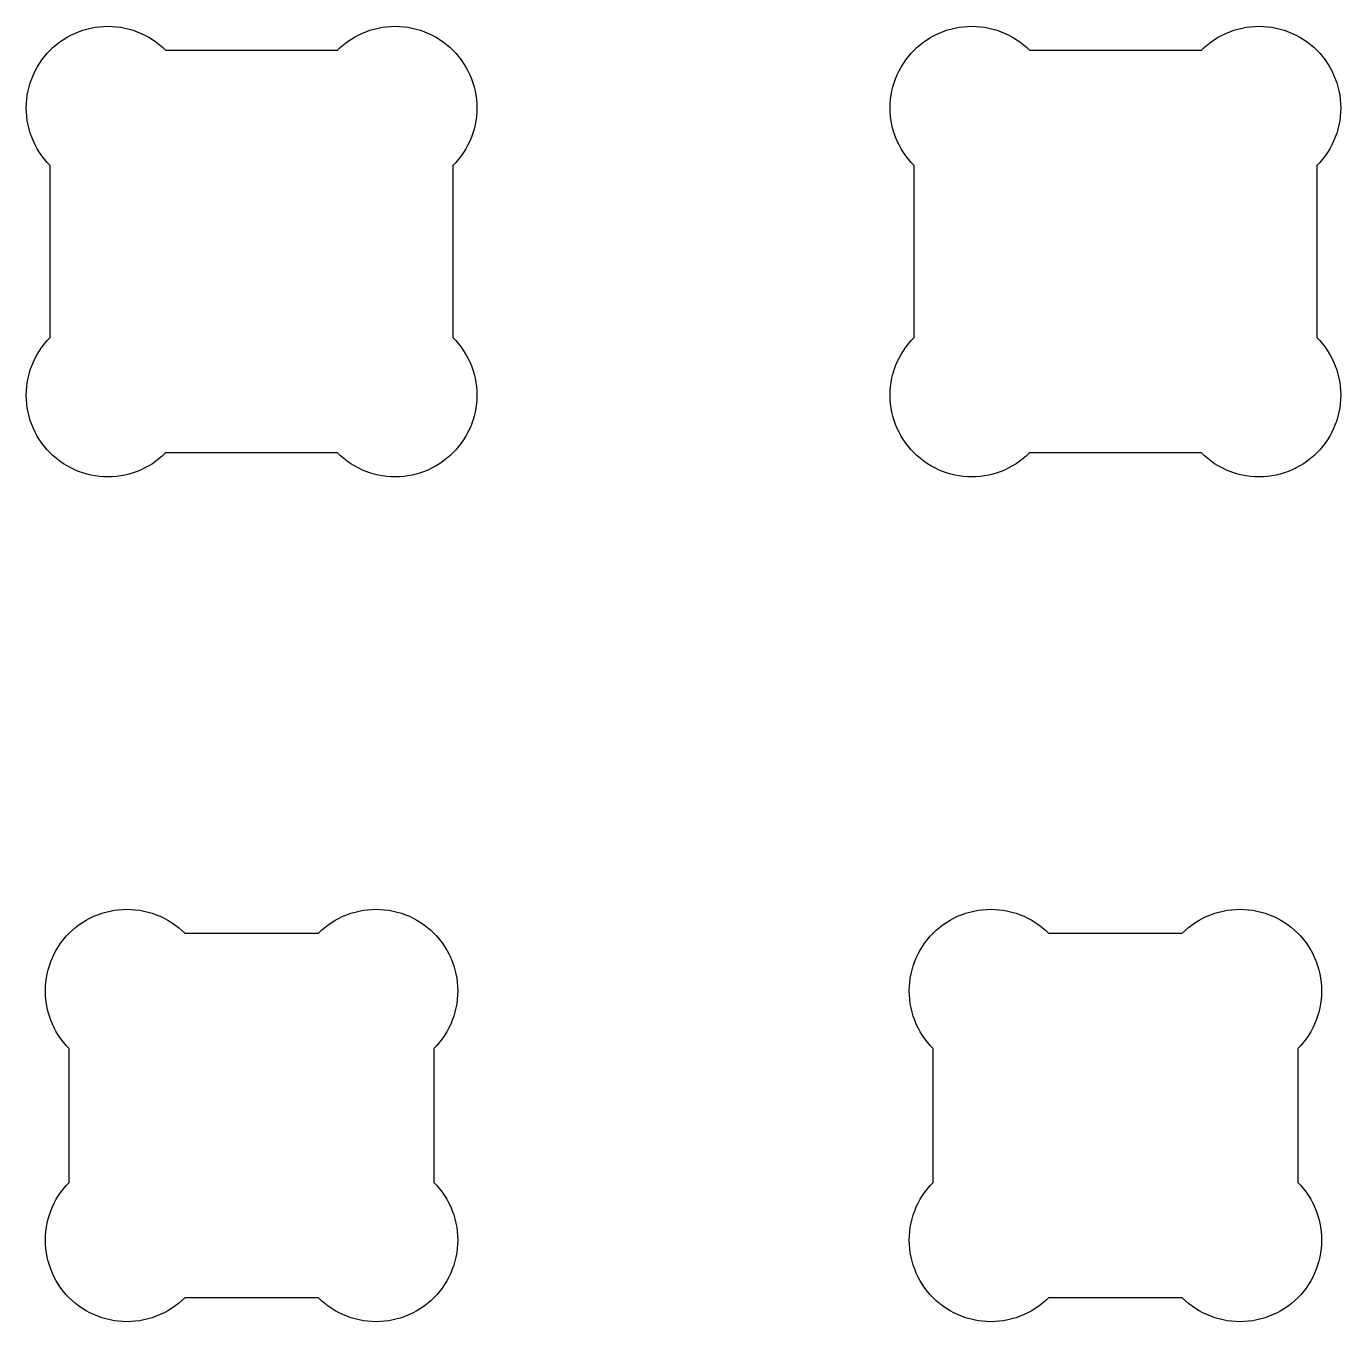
# Model space of a CAD drawing. Header units: metres. Extents: x 0 to 406, y 0 to 165.
# Drawn here: x 147.3 to 195.6, y 74.97 to 122.58 of the extents above; entities that cross this region are included whole.
import ezdxf

# ---------------------------------------------------------------- set-up
doc = ezdxf.new("R2010")
doc.units = ezdxf.units.M

msp = doc.modelspace()

# ---------------------------------------------------------------- linework, layer by layer
for p, q in [((148.796, 122.177), (148.934, 122.252)), ((148.934, 122.252), (149.076, 122.319)), ((149.076, 122.319), (149.221, 122.379)), ((149.221, 122.379), (149.369, 122.432)), ((149.369, 122.432), (149.52, 122.476)), ((149.52, 122.476), (149.673, 122.513)), ((149.673, 122.513), (149.827, 122.542)), ((149.827, 122.542), (149.983, 122.562)), ((149.983, 122.562), (150.139, 122.575)), ((150.139, 122.575), (150.296, 122.579)), ((150.296, 122.579), (150.453, 122.575)), ((150.453, 122.575), (150.61, 122.562)), ((150.61, 122.562), (150.766, 122.542)), ((150.766, 122.542), (150.92, 122.513)), ((150.92, 122.513), (151.073, 122.476)), ((151.073, 122.476), (151.223, 122.432)), ((151.223, 122.432), (151.371, 122.379)), ((151.371, 122.379), (151.517, 122.319)), ((151.517, 122.319), (151.658, 122.252)), ((151.658, 122.252), (151.796, 122.177)), ((159.354, 122.177), (159.492, 122.252)), ((159.492, 122.252), (159.633, 122.319)), ((159.633, 122.319), (159.779, 122.379)), ((159.779, 122.379), (159.927, 122.432)), ((159.927, 122.432), (160.077, 122.476)), ((160.077, 122.476), (160.23, 122.513)), ((160.23, 122.513), (160.384, 122.542)), ((160.384, 122.542), (160.54, 122.562)), ((160.54, 122.562), (160.697, 122.575)), ((160.697, 122.575), (160.854, 122.579)), ((160.854, 122.579), (161.011, 122.575)), ((161.011, 122.575), (161.167, 122.562)), ((161.167, 122.562), (161.323, 122.542)), ((161.323, 122.542), (161.477, 122.513)), ((161.477, 122.513), (161.63, 122.476)), ((161.63, 122.476), (161.781, 122.432)), ((161.781, 122.432), (161.929, 122.379)), ((161.929, 122.379), (162.074, 122.319)), ((162.074, 122.319), (162.216, 122.252)), ((162.216, 122.252), (162.354, 122.177)), ((180.546, 122.177), (180.684, 122.252)), ((180.684, 122.252), (180.826, 122.319)), ((180.826, 122.319), (180.971, 122.379)), ((180.971, 122.379), (181.119, 122.432)), ((181.119, 122.432), (181.27, 122.476)), ((181.27, 122.476), (181.423, 122.513)), ((181.423, 122.513), (181.577, 122.542)), ((181.577, 122.542), (181.733, 122.562)), ((181.733, 122.562), (181.889, 122.575)), ((181.889, 122.575), (182.046, 122.579)), ((182.046, 122.579), (182.203, 122.575)), ((182.203, 122.575), (182.36, 122.562)), ((182.36, 122.562), (182.516, 122.542)), ((182.516, 122.542), (182.67, 122.513)), ((182.67, 122.513), (182.823, 122.476)), ((182.823, 122.476), (182.973, 122.432)), ((182.973, 122.432), (183.121, 122.379)), ((183.121, 122.379), (183.267, 122.319)), ((183.267, 122.319), (183.408, 122.252)), ((183.408, 122.252), (183.546, 122.177)), ((191.104, 122.177), (191.242, 122.252)), ((191.242, 122.252), (191.383, 122.319)), ((191.383, 122.319), (191.529, 122.379)), ((191.529, 122.379), (191.677, 122.432)), ((191.677, 122.432), (191.827, 122.476)), ((191.827, 122.476), (191.98, 122.513)), ((191.98, 122.513), (192.134, 122.542)), ((192.134, 122.542), (192.29, 122.562)), ((192.29, 122.562), (192.447, 122.575)), ((192.447, 122.575), (192.604, 122.579)), ((192.604, 122.579), (192.761, 122.575)), ((192.761, 122.575), (192.917, 122.562)), ((192.917, 122.562), (193.073, 122.542)), ((193.073, 122.542), (193.227, 122.513)), ((193.227, 122.513), (193.38, 122.476)), ((193.38, 122.476), (193.531, 122.432)), ((193.531, 122.432), (193.679, 122.379)), ((193.679, 122.379), (193.824, 122.319)), ((193.824, 122.319), (193.966, 122.252)), ((193.966, 122.252), (194.104, 122.177)), ((148.175, 121.7), (148.289, 121.808)), ((148.289, 121.808), (148.408, 121.91)), ((148.408, 121.91), (148.533, 122.006)), ((148.533, 122.006), (148.662, 122.095)), ((148.662, 122.095), (148.796, 122.177)), ((151.796, 122.177), (151.93, 122.095)), ((151.93, 122.095), (152.06, 122.006)), ((152.06, 122.006), (152.184, 121.91)), ((152.184, 121.91), (152.304, 121.808)), ((152.304, 121.808), (152.418, 121.7)), ((158.732, 121.7), (158.846, 121.808)), ((158.846, 121.808), (158.966, 121.91)), ((158.966, 121.91), (159.09, 122.006)), ((159.09, 122.006), (159.22, 122.095)), ((159.22, 122.095), (159.354, 122.177)), ((162.354, 122.177), (162.488, 122.095)), ((162.488, 122.095), (162.617, 122.006)), ((162.617, 122.006), (162.742, 121.91)), ((162.742, 121.91), (162.861, 121.808)), ((162.861, 121.808), (162.975, 121.7)), ((179.925, 121.7), (180.039, 121.808)), ((180.039, 121.808), (180.158, 121.91)), ((180.158, 121.91), (180.283, 122.006)), ((180.283, 122.006), (180.412, 122.095)), ((180.412, 122.095), (180.546, 122.177)), ((183.546, 122.177), (183.68, 122.095)), ((183.68, 122.095), (183.81, 122.006)), ((183.81, 122.006), (183.934, 121.91)), ((183.934, 121.91), (184.054, 121.808)), ((184.054, 121.808), (184.168, 121.7)), ((190.482, 121.7), (190.596, 121.808)), ((190.596, 121.808), (190.716, 121.91)), ((190.716, 121.91), (190.84, 122.006)), ((190.84, 122.006), (190.97, 122.095)), ((190.97, 122.095), (191.104, 122.177)), ((194.104, 122.177), (194.238, 122.095)), ((194.238, 122.095), (194.367, 122.006)), ((194.367, 122.006), (194.492, 121.91)), ((194.492, 121.91), (194.611, 121.808)), ((194.611, 121.808), (194.725, 121.7)), ((147.78, 121.213), (147.869, 121.342)), ((147.869, 121.342), (147.965, 121.467)), ((147.965, 121.467), (148.067, 121.586)), ((148.067, 121.586), (148.175, 121.7)), ((152.418, 121.7), (158.732, 121.7)), ((162.975, 121.7), (163.083, 121.586)), ((163.083, 121.586), (163.185, 121.467)), ((163.185, 121.467), (163.281, 121.342)), ((163.281, 121.342), (163.37, 121.213)), ((179.53, 121.213), (179.619, 121.342)), ((179.619, 121.342), (179.715, 121.467)), ((179.715, 121.467), (179.817, 121.586)), ((179.817, 121.586), (179.925, 121.7)), ((184.168, 121.7), (190.482, 121.7)), ((194.725, 121.7), (194.833, 121.586)), ((194.833, 121.586), (194.935, 121.467)), ((194.935, 121.467), (195.031, 121.342)), ((195.031, 121.342), (195.12, 121.213)), ((147.496, 120.654), (147.556, 120.799)), ((147.556, 120.799), (147.623, 120.941)), ((147.623, 120.941), (147.698, 121.079)), ((147.698, 121.079), (147.78, 121.213)), ((163.37, 121.213), (163.452, 121.079)), ((163.452, 121.079), (163.527, 120.941)), ((163.527, 120.941), (163.594, 120.799)), ((163.594, 120.799), (163.654, 120.654)), ((179.246, 120.654), (179.306, 120.799)), ((179.306, 120.799), (179.373, 120.941)), ((179.373, 120.941), (179.448, 121.079)), ((179.448, 121.079), (179.53, 121.213)), ((195.12, 121.213), (195.202, 121.079)), ((195.202, 121.079), (195.277, 120.941)), ((195.277, 120.941), (195.344, 120.799)), ((195.344, 120.799), (195.404, 120.654)), ((147.362, 120.202), (147.399, 120.355)), ((147.399, 120.355), (147.443, 120.506)), ((147.443, 120.506), (147.496, 120.654)), ((163.654, 120.654), (163.707, 120.506)), ((163.707, 120.506), (163.751, 120.355)), ((163.751, 120.355), (163.788, 120.202)), ((179.112, 120.202), (179.149, 120.355)), ((179.149, 120.355), (179.193, 120.506)), ((179.193, 120.506), (179.246, 120.654)), ((195.404, 120.654), (195.457, 120.506)), ((195.457, 120.506), (195.501, 120.355)), ((195.501, 120.355), (195.538, 120.202)), ((147.3, 119.736), (147.313, 119.892)), ((147.313, 119.892), (147.333, 120.048)), ((147.333, 120.048), (147.362, 120.202)), ((163.788, 120.202), (163.817, 120.048)), ((163.817, 120.048), (163.837, 119.892)), ((163.837, 119.892), (163.85, 119.736)), ((179.05, 119.736), (179.063, 119.892)), ((179.063, 119.892), (179.083, 120.048)), ((179.083, 120.048), (179.112, 120.202)), ((195.538, 120.202), (195.567, 120.048)), ((195.567, 120.048), (195.587, 119.892)), ((195.587, 119.892), (195.6, 119.736)), ((147.296, 119.579), (147.3, 119.736)), ((147.3, 119.422), (147.296, 119.579)), ((147.313, 119.265), (147.3, 119.422)), ((163.85, 119.422), (163.837, 119.265)), ((163.85, 119.736), (163.854, 119.579)), ((163.854, 119.579), (163.85, 119.422)), ((179.046, 119.579), (179.05, 119.736)), ((179.05, 119.422), (179.046, 119.579)), ((179.063, 119.265), (179.05, 119.422)), ((195.6, 119.422), (195.587, 119.265)), ((195.6, 119.736), (195.604, 119.579)), ((195.604, 119.579), (195.6, 119.422)), ((147.333, 119.109), (147.313, 119.265)), ((147.362, 118.955), (147.333, 119.109)), ((147.399, 118.802), (147.362, 118.955)), ((163.788, 118.955), (163.751, 118.802)), ((163.817, 119.109), (163.788, 118.955)), ((163.837, 119.265), (163.817, 119.109)), ((179.083, 119.109), (179.063, 119.265)), ((179.112, 118.955), (179.083, 119.109)), ((179.149, 118.802), (179.112, 118.955)), ((195.538, 118.955), (195.501, 118.802)), ((195.567, 119.109), (195.538, 118.955)), ((195.587, 119.265), (195.567, 119.109)), ((147.443, 118.652), (147.399, 118.802)), ((147.496, 118.504), (147.443, 118.652)), ((147.556, 118.358), (147.496, 118.504)), ((147.623, 118.217), (147.556, 118.358)), ((163.594, 118.358), (163.527, 118.217)), ((163.654, 118.504), (163.594, 118.358)), ((163.707, 118.652), (163.654, 118.504)), ((163.751, 118.802), (163.707, 118.652)), ((179.193, 118.652), (179.149, 118.802)), ((179.246, 118.504), (179.193, 118.652)), ((179.306, 118.358), (179.246, 118.504)), ((179.373, 118.217), (179.306, 118.358)), ((195.344, 118.358), (195.277, 118.217)), ((195.404, 118.504), (195.344, 118.358)), ((195.457, 118.652), (195.404, 118.504)), ((195.501, 118.802), (195.457, 118.652)), ((147.698, 118.079), (147.623, 118.217)), ((147.78, 117.945), (147.698, 118.079)), ((147.869, 117.815), (147.78, 117.945)), ((163.37, 117.945), (163.281, 117.815)), ((163.452, 118.079), (163.37, 117.945)), ((163.527, 118.217), (163.452, 118.079)), ((179.448, 118.079), (179.373, 118.217)), ((179.53, 117.945), (179.448, 118.079)), ((179.619, 117.815), (179.53, 117.945)), ((195.12, 117.945), (195.031, 117.815)), ((195.202, 118.079), (195.12, 117.945)), ((195.277, 118.217), (195.202, 118.079)), ((147.965, 117.691), (147.869, 117.815)), ((148.067, 117.571), (147.965, 117.691)), ((148.175, 117.457), (148.067, 117.571)), ((148.175, 111.143), (148.175, 117.457)), ((163.083, 117.571), (162.975, 117.457)), ((162.975, 117.457), (162.975, 111.143)), ((163.185, 117.691), (163.083, 117.571)), ((163.281, 117.815), (163.185, 117.691)), ((179.715, 117.691), (179.619, 117.815)), ((179.817, 117.571), (179.715, 117.691)), ((179.925, 117.457), (179.817, 117.571)), ((179.925, 111.143), (179.925, 117.457)), ((194.833, 117.571), (194.725, 117.457)), ((194.725, 117.457), (194.725, 111.143)), ((194.935, 117.691), (194.833, 117.571)), ((195.031, 117.815), (194.935, 117.691)), ((148.067, 111.029), (148.175, 111.143)), ((162.975, 111.143), (163.083, 111.029)), ((179.817, 111.029), (179.925, 111.143)), ((194.725, 111.143), (194.833, 111.029)), ((147.698, 110.521), (147.78, 110.655)), ((147.78, 110.655), (147.869, 110.785)), ((147.869, 110.785), (147.965, 110.909)), ((147.965, 110.909), (148.067, 111.029)), ((163.083, 111.029), (163.185, 110.909)), ((163.185, 110.909), (163.281, 110.785)), ((163.281, 110.785), (163.37, 110.655)), ((163.37, 110.655), (163.452, 110.521)), ((179.448, 110.521), (179.53, 110.655)), ((179.53, 110.655), (179.619, 110.785)), ((179.619, 110.785), (179.715, 110.909)), ((179.715, 110.909), (179.817, 111.029)), ((194.833, 111.029), (194.935, 110.909)), ((194.935, 110.909), (195.031, 110.785)), ((195.031, 110.785), (195.12, 110.655)), ((195.12, 110.655), (195.202, 110.521)), ((147.496, 110.096), (147.556, 110.242)), ((147.556, 110.242), (147.623, 110.383)), ((147.623, 110.383), (147.698, 110.521)), ((163.452, 110.521), (163.527, 110.383)), ((163.527, 110.383), (163.594, 110.242)), ((163.594, 110.242), (163.654, 110.096)), ((179.246, 110.096), (179.306, 110.242)), ((179.306, 110.242), (179.373, 110.383)), ((179.373, 110.383), (179.448, 110.521)), ((195.202, 110.521), (195.277, 110.383)), ((195.277, 110.383), (195.344, 110.242)), ((195.344, 110.242), (195.404, 110.096)), ((147.362, 109.645), (147.399, 109.798)), ((147.399, 109.798), (147.443, 109.948)), ((147.443, 109.948), (147.496, 110.096)), ((163.654, 110.096), (163.707, 109.948)), ((163.707, 109.948), (163.751, 109.798)), ((163.751, 109.798), (163.788, 109.645)), ((179.112, 109.645), (179.149, 109.798)), ((179.149, 109.798), (179.193, 109.948)), ((179.193, 109.948), (179.246, 110.096)), ((195.404, 110.096), (195.457, 109.948)), ((195.457, 109.948), (195.501, 109.798)), ((195.501, 109.798), (195.538, 109.645)), ((147.296, 109.021), (147.3, 109.178)), ((147.3, 109.178), (147.313, 109.335)), ((147.313, 109.335), (147.333, 109.491)), ((147.333, 109.491), (147.362, 109.645)), ((163.788, 109.645), (163.817, 109.491)), ((163.817, 109.491), (163.837, 109.335)), ((163.837, 109.335), (163.85, 109.178)), ((163.85, 109.178), (163.854, 109.021)), ((179.046, 109.021), (179.05, 109.178)), ((179.05, 109.178), (179.063, 109.335)), ((179.063, 109.335), (179.083, 109.491)), ((179.083, 109.491), (179.112, 109.645)), ((195.538, 109.645), (195.567, 109.491)), ((195.567, 109.491), (195.587, 109.335)), ((195.587, 109.335), (195.6, 109.178)), ((195.6, 109.178), (195.604, 109.021)), ((147.3, 108.864), (147.296, 109.021)), ((147.313, 108.708), (147.3, 108.864)), ((147.333, 108.552), (147.313, 108.708)), ((163.837, 108.708), (163.817, 108.552)), ((163.85, 108.864), (163.837, 108.708)), ((163.854, 109.021), (163.85, 108.864)), ((179.05, 108.864), (179.046, 109.021)), ((179.063, 108.708), (179.05, 108.864)), ((179.083, 108.552), (179.063, 108.708)), ((195.587, 108.708), (195.567, 108.552)), ((195.6, 108.864), (195.587, 108.708)), ((195.604, 109.021), (195.6, 108.864)), ((147.362, 108.398), (147.333, 108.552)), ((147.399, 108.245), (147.362, 108.398)), ((147.443, 108.094), (147.399, 108.245)), ((163.751, 108.245), (163.707, 108.094)), ((163.788, 108.398), (163.751, 108.245)), ((163.817, 108.552), (163.788, 108.398)), ((179.112, 108.398), (179.083, 108.552)), ((179.149, 108.245), (179.112, 108.398)), ((179.193, 108.094), (179.149, 108.245)), ((195.501, 108.245), (195.457, 108.094)), ((195.538, 108.398), (195.501, 108.245)), ((195.567, 108.552), (195.538, 108.398)), ((147.496, 107.946), (147.443, 108.094)), ((147.556, 107.801), (147.496, 107.946)), ((147.623, 107.659), (147.556, 107.801)), ((163.594, 107.801), (163.527, 107.659)), ((163.654, 107.946), (163.594, 107.801)), ((163.707, 108.094), (163.654, 107.946)), ((179.246, 107.946), (179.193, 108.094)), ((179.306, 107.801), (179.246, 107.946)), ((179.373, 107.659), (179.306, 107.801)), ((195.344, 107.801), (195.277, 107.659)), ((195.404, 107.946), (195.344, 107.801)), ((195.457, 108.094), (195.404, 107.946)), ((147.698, 107.521), (147.623, 107.659)), ((147.78, 107.387), (147.698, 107.521)), ((147.869, 107.258), (147.78, 107.387)), ((147.965, 107.133), (147.869, 107.258)), ((163.281, 107.258), (163.185, 107.133)), ((163.37, 107.387), (163.281, 107.258)), ((163.452, 107.521), (163.37, 107.387)), ((163.527, 107.659), (163.452, 107.521)), ((179.448, 107.521), (179.373, 107.659)), ((179.53, 107.387), (179.448, 107.521)), ((179.619, 107.258), (179.53, 107.387)), ((179.715, 107.133), (179.619, 107.258)), ((195.031, 107.258), (194.935, 107.133)), ((195.12, 107.387), (195.031, 107.258)), ((195.202, 107.521), (195.12, 107.387)), ((195.277, 107.659), (195.202, 107.521)), ((148.067, 107.014), (147.965, 107.133)), ((148.175, 106.9), (148.067, 107.014)), ((148.289, 106.792), (148.175, 106.9)), ((148.408, 106.69), (148.289, 106.792)), ((152.304, 106.792), (152.184, 106.69)), ((152.418, 106.9), (152.304, 106.792)), ((158.732, 106.9), (152.418, 106.9)), ((158.846, 106.792), (158.732, 106.9)), ((158.966, 106.69), (158.846, 106.792)), ((162.861, 106.792), (162.742, 106.69)), ((162.975, 106.9), (162.861, 106.792)), ((163.083, 107.014), (162.975, 106.9)), ((163.185, 107.133), (163.083, 107.014)), ((179.817, 107.014), (179.715, 107.133)), ((179.925, 106.9), (179.817, 107.014)), ((180.039, 106.792), (179.925, 106.9)), ((180.158, 106.69), (180.039, 106.792)), ((184.054, 106.792), (183.934, 106.69)), ((184.168, 106.9), (184.054, 106.792)), ((190.482, 106.9), (184.168, 106.9)), ((190.596, 106.792), (190.482, 106.9)), ((190.716, 106.69), (190.596, 106.792)), ((194.611, 106.792), (194.492, 106.69)), ((194.725, 106.9), (194.611, 106.792)), ((194.833, 107.014), (194.725, 106.9)), ((194.935, 107.133), (194.833, 107.014)), ((148.533, 106.594), (148.408, 106.69)), ((148.662, 106.505), (148.533, 106.594)), ((148.796, 106.423), (148.662, 106.505)), ((148.934, 106.348), (148.796, 106.423)), ((149.076, 106.281), (148.934, 106.348)), ((149.221, 106.221), (149.076, 106.281)), ((151.517, 106.281), (151.371, 106.221)), ((151.658, 106.348), (151.517, 106.281)), ((151.796, 106.423), (151.658, 106.348)), ((151.93, 106.505), (151.796, 106.423)), ((152.06, 106.594), (151.93, 106.505)), ((152.184, 106.69), (152.06, 106.594)), ((159.09, 106.594), (158.966, 106.69)), ((159.22, 106.505), (159.09, 106.594)), ((159.354, 106.423), (159.22, 106.505)), ((159.492, 106.348), (159.354, 106.423)), ((159.633, 106.281), (159.492, 106.348)), ((159.779, 106.221), (159.633, 106.281)), ((162.074, 106.281), (161.929, 106.221)), ((162.216, 106.348), (162.074, 106.281)), ((162.354, 106.423), (162.216, 106.348)), ((162.488, 106.505), (162.354, 106.423)), ((162.617, 106.594), (162.488, 106.505)), ((162.742, 106.69), (162.617, 106.594)), ((180.283, 106.594), (180.158, 106.69)), ((180.412, 106.505), (180.283, 106.594)), ((180.546, 106.423), (180.412, 106.505)), ((180.684, 106.348), (180.546, 106.423)), ((180.826, 106.281), (180.684, 106.348)), ((180.971, 106.221), (180.826, 106.281)), ((183.267, 106.281), (183.121, 106.221)), ((183.408, 106.348), (183.267, 106.281)), ((183.546, 106.423), (183.408, 106.348)), ((183.68, 106.505), (183.546, 106.423)), ((183.81, 106.594), (183.68, 106.505)), ((183.934, 106.69), (183.81, 106.594)), ((190.84, 106.594), (190.716, 106.69)), ((190.97, 106.505), (190.84, 106.594)), ((191.104, 106.423), (190.97, 106.505)), ((191.242, 106.348), (191.104, 106.423)), ((191.383, 106.281), (191.242, 106.348)), ((191.529, 106.221), (191.383, 106.281)), ((193.824, 106.281), (193.679, 106.221)), ((193.966, 106.348), (193.824, 106.281)), ((194.104, 106.423), (193.966, 106.348)), ((194.238, 106.505), (194.104, 106.423)), ((194.367, 106.594), (194.238, 106.505)), ((194.492, 106.69), (194.367, 106.594)), ((149.369, 106.168), (149.221, 106.221)), ((149.52, 106.124), (149.369, 106.168)), ((149.673, 106.087), (149.52, 106.124)), ((149.827, 106.058), (149.673, 106.087)), ((149.983, 106.038), (149.827, 106.058)), ((150.139, 106.025), (149.983, 106.038)), ((150.296, 106.021), (150.139, 106.025)), ((150.453, 106.025), (150.296, 106.021)), ((150.61, 106.038), (150.453, 106.025)), ((150.766, 106.058), (150.61, 106.038)), ((150.92, 106.087), (150.766, 106.058)), ((151.073, 106.124), (150.92, 106.087)), ((151.223, 106.168), (151.073, 106.124)), ((151.371, 106.221), (151.223, 106.168)), ((159.927, 106.168), (159.779, 106.221)), ((160.077, 106.124), (159.927, 106.168)), ((160.23, 106.087), (160.077, 106.124)), ((160.384, 106.058), (160.23, 106.087)), ((160.54, 106.038), (160.384, 106.058)), ((160.697, 106.025), (160.54, 106.038)), ((160.854, 106.021), (160.697, 106.025)), ((161.011, 106.025), (160.854, 106.021)), ((161.167, 106.038), (161.011, 106.025)), ((161.323, 106.058), (161.167, 106.038)), ((161.477, 106.087), (161.323, 106.058)), ((161.63, 106.124), (161.477, 106.087)), ((161.781, 106.168), (161.63, 106.124)), ((161.929, 106.221), (161.781, 106.168)), ((181.119, 106.168), (180.971, 106.221)), ((181.27, 106.124), (181.119, 106.168)), ((181.423, 106.087), (181.27, 106.124)), ((181.577, 106.058), (181.423, 106.087)), ((181.733, 106.038), (181.577, 106.058)), ((181.889, 106.025), (181.733, 106.038)), ((182.046, 106.021), (181.889, 106.025)), ((182.203, 106.025), (182.046, 106.021)), ((182.36, 106.038), (182.203, 106.025)), ((182.516, 106.058), (182.36, 106.038)), ((182.67, 106.087), (182.516, 106.058)), ((182.823, 106.124), (182.67, 106.087)), ((182.973, 106.168), (182.823, 106.124)), ((183.121, 106.221), (182.973, 106.168)), ((191.677, 106.168), (191.529, 106.221)), ((191.827, 106.124), (191.677, 106.168)), ((191.98, 106.087), (191.827, 106.124)), ((192.134, 106.058), (191.98, 106.087)), ((192.29, 106.038), (192.134, 106.058)), ((192.447, 106.025), (192.29, 106.038)), ((192.604, 106.021), (192.447, 106.025)), ((192.761, 106.025), (192.604, 106.021)), ((192.917, 106.038), (192.761, 106.025)), ((193.073, 106.058), (192.917, 106.038)), ((193.227, 106.087), (193.073, 106.058)), ((193.38, 106.124), (193.227, 106.087)), ((193.531, 106.168), (193.38, 106.124)), ((193.679, 106.221), (193.531, 106.168)), ((149.634, 89.8017), (149.776, 89.8693)), ((149.776, 89.8693), (149.921, 89.9294)), ((149.921, 89.9294), (150.069, 89.9818)), ((150.069, 89.9818), (150.22, 90.0265)), ((150.22, 90.0265), (150.373, 90.0631)), ((150.373, 90.0631), (150.527, 90.0917)), ((150.527, 90.0917), (150.683, 90.1122)), ((150.683, 90.1122), (150.839, 90.1246)), ((150.839, 90.1246), (150.996, 90.1287)), ((150.996, 90.1287), (151.153, 90.1246)), ((151.153, 90.1246), (151.31, 90.1122)), ((151.31, 90.1122), (151.466, 90.0917)), ((151.466, 90.0917), (151.62, 90.0631)), ((151.62, 90.0631), (151.773, 90.0265)), ((151.773, 90.0265), (151.923, 89.9818)), ((151.923, 89.9818), (152.071, 89.9294)), ((152.071, 89.9294), (152.217, 89.8693)), ((152.217, 89.8693), (152.358, 89.8017)), ((158.792, 89.8017), (158.933, 89.8693)), ((158.933, 89.8693), (159.079, 89.9294)), ((159.079, 89.9294), (159.227, 89.9818)), ((159.227, 89.9818), (159.377, 90.0265)), ((159.377, 90.0265), (159.53, 90.0631)), ((159.53, 90.0631), (159.684, 90.0917)), ((159.684, 90.0917), (159.84, 90.1122)), ((159.84, 90.1122), (159.997, 90.1246)), ((159.997, 90.1246), (160.154, 90.1287)), ((160.154, 90.1287), (160.311, 90.1246)), ((160.311, 90.1246), (160.467, 90.1122)), ((160.467, 90.1122), (160.623, 90.0917)), ((160.623, 90.0917), (160.777, 90.0631)), ((160.777, 90.0631), (160.93, 90.0265)), ((160.93, 90.0265), (161.081, 89.9818)), ((161.081, 89.9818), (161.229, 89.9294)), ((161.229, 89.9294), (161.374, 89.8693)), ((161.374, 89.8693), (161.516, 89.8017)), ((181.384, 89.8017), (181.526, 89.8693)), ((181.526, 89.8693), (181.671, 89.9294)), ((181.671, 89.9294), (181.819, 89.9818)), ((181.819, 89.9818), (181.97, 90.0265)), ((181.97, 90.0265), (182.123, 90.0631)), ((182.123, 90.0631), (182.277, 90.0917)), ((182.277, 90.0917), (182.433, 90.1122)), ((182.433, 90.1122), (182.589, 90.1246)), ((182.589, 90.1246), (182.746, 90.1287)), ((182.746, 90.1287), (182.903, 90.1246)), ((182.903, 90.1246), (183.06, 90.1122)), ((183.06, 90.1122), (183.216, 90.0917)), ((183.216, 90.0917), (183.37, 90.0631)), ((183.37, 90.0631), (183.523, 90.0265)), ((183.523, 90.0265), (183.673, 89.9818)), ((183.673, 89.9818), (183.821, 89.9294)), ((183.821, 89.9294), (183.967, 89.8693)), ((183.967, 89.8693), (184.108, 89.8017)), ((190.542, 89.8017), (190.683, 89.8693)), ((190.683, 89.8693), (190.829, 89.9294)), ((190.829, 89.9294), (190.977, 89.9818)), ((190.977, 89.9818), (191.127, 90.0265)), ((191.127, 90.0265), (191.28, 90.0631)), ((191.28, 90.0631), (191.434, 90.0917)), ((191.434, 90.0917), (191.59, 90.1122)), ((191.59, 90.1122), (191.747, 90.1246)), ((191.747, 90.1246), (191.904, 90.1287)), ((191.904, 90.1287), (192.061, 90.1246)), ((192.061, 90.1246), (192.217, 90.1122)), ((192.217, 90.1122), (192.373, 90.0917)), ((192.373, 90.0917), (192.527, 90.0631)), ((192.527, 90.0631), (192.68, 90.0265)), ((192.68, 90.0265), (192.831, 89.9818)), ((192.831, 89.9818), (192.979, 89.9294)), ((192.979, 89.9294), (193.124, 89.8693)), ((193.124, 89.8693), (193.266, 89.8017)), ((148.989, 89.3581), (149.108, 89.4601)), ((149.108, 89.4601), (149.233, 89.5557)), ((149.233, 89.5557), (149.362, 89.6447)), ((149.362, 89.6447), (149.496, 89.7268)), ((149.496, 89.7268), (149.634, 89.8017)), ((152.358, 89.8017), (152.496, 89.7268)), ((152.496, 89.7268), (152.63, 89.6447)), ((152.63, 89.6447), (152.76, 89.5557)), ((152.76, 89.5557), (152.884, 89.4601)), ((152.884, 89.4601), (153.004, 89.3581)), ((158.146, 89.3581), (158.266, 89.4601)), ((158.266, 89.4601), (158.39, 89.5557)), ((158.39, 89.5557), (158.52, 89.6447)), ((158.52, 89.6447), (158.654, 89.7268)), ((158.654, 89.7268), (158.792, 89.8017)), ((161.516, 89.8017), (161.654, 89.7268)), ((161.654, 89.7268), (161.788, 89.6447)), ((161.788, 89.6447), (161.917, 89.5557)), ((161.917, 89.5557), (162.042, 89.4601)), ((162.042, 89.4601), (162.161, 89.3581)), ((180.739, 89.3581), (180.858, 89.4601)), ((180.858, 89.4601), (180.983, 89.5557)), ((180.983, 89.5557), (181.112, 89.6447)), ((181.112, 89.6447), (181.246, 89.7268)), ((181.246, 89.7268), (181.384, 89.8017)), ((184.108, 89.8017), (184.246, 89.7268)), ((184.246, 89.7268), (184.38, 89.6447)), ((184.38, 89.6447), (184.51, 89.5557)), ((184.51, 89.5557), (184.634, 89.4601)), ((184.634, 89.4601), (184.754, 89.3581)), ((189.896, 89.3581), (190.016, 89.4601)), ((190.016, 89.4601), (190.14, 89.5557)), ((190.14, 89.5557), (190.27, 89.6447)), ((190.27, 89.6447), (190.404, 89.7268)), ((190.404, 89.7268), (190.542, 89.8017)), ((193.266, 89.8017), (193.404, 89.7268)), ((193.404, 89.7268), (193.538, 89.6447)), ((193.538, 89.6447), (193.667, 89.5557)), ((193.667, 89.5557), (193.792, 89.4601)), ((193.792, 89.4601), (193.911, 89.3581)), ((148.48, 88.7626), (148.569, 88.892)), ((148.569, 88.892), (148.665, 89.0166)), ((148.665, 89.0166), (148.767, 89.1361)), ((148.767, 89.1361), (148.875, 89.25)), ((148.875, 89.25), (148.989, 89.3581)), ((153.004, 89.3581), (153.118, 89.25)), ((153.118, 89.25), (158.032, 89.25)), ((158.032, 89.25), (158.146, 89.3581)), ((162.161, 89.3581), (162.275, 89.25)), ((162.275, 89.25), (162.383, 89.1361)), ((162.383, 89.1361), (162.485, 89.0166)), ((162.485, 89.0166), (162.581, 88.892)), ((162.581, 88.892), (162.67, 88.7626)), ((180.23, 88.7626), (180.319, 88.892)), ((180.319, 88.892), (180.415, 89.0166)), ((180.415, 89.0166), (180.517, 89.1361)), ((180.517, 89.1361), (180.625, 89.25)), ((180.625, 89.25), (180.739, 89.3581)), ((184.754, 89.3581), (184.868, 89.25)), ((184.868, 89.25), (189.782, 89.25)), ((189.782, 89.25), (189.896, 89.3581)), ((193.911, 89.3581), (194.025, 89.25)), ((194.025, 89.25), (194.133, 89.1361)), ((194.133, 89.1361), (194.235, 89.0166)), ((194.235, 89.0166), (194.331, 88.892)), ((194.331, 88.892), (194.42, 88.7626)), ((148.256, 88.3489), (148.323, 88.4907)), ((148.323, 88.4907), (148.398, 88.6287)), ((148.398, 88.6287), (148.48, 88.7626)), ((162.67, 88.7626), (162.752, 88.6287)), ((162.752, 88.6287), (162.827, 88.4907)), ((162.827, 88.4907), (162.894, 88.3489)), ((180.006, 88.3489), (180.073, 88.4907)), ((180.073, 88.4907), (180.148, 88.6287)), ((180.148, 88.6287), (180.23, 88.7626)), ((194.42, 88.7626), (194.502, 88.6287)), ((194.502, 88.6287), (194.577, 88.4907)), ((194.577, 88.4907), (194.644, 88.3489)), ((148.099, 87.9051), (148.143, 88.0557)), ((148.143, 88.0557), (148.196, 88.2038)), ((148.196, 88.2038), (148.256, 88.3489)), ((162.894, 88.3489), (162.954, 88.2038)), ((162.954, 88.2038), (163.007, 88.0557)), ((163.007, 88.0557), (163.051, 87.9051)), ((179.849, 87.9051), (179.893, 88.0557)), ((179.893, 88.0557), (179.946, 88.2038)), ((179.946, 88.2038), (180.006, 88.3489)), ((194.644, 88.3489), (194.704, 88.2038)), ((194.704, 88.2038), (194.757, 88.0557)), ((194.757, 88.0557), (194.801, 87.9051)), ((148, 87.2857), (148.013, 87.4423)), ((148.013, 87.4423), (148.033, 87.598)), ((148.033, 87.598), (148.062, 87.7524)), ((148.062, 87.7524), (148.099, 87.9051)), ((163.051, 87.9051), (163.088, 87.7524)), ((163.088, 87.7524), (163.117, 87.598)), ((163.117, 87.598), (163.137, 87.4423)), ((163.137, 87.4423), (163.15, 87.2857)), ((179.75, 87.2857), (179.763, 87.4423)), ((179.763, 87.4423), (179.783, 87.598)), ((179.783, 87.598), (179.812, 87.7524)), ((179.812, 87.7524), (179.849, 87.9051)), ((194.801, 87.9051), (194.838, 87.7524)), ((194.838, 87.7524), (194.867, 87.598)), ((194.867, 87.598), (194.887, 87.4423)), ((194.887, 87.4423), (194.9, 87.2857)), ((147.996, 87.1287), (148, 87.2857)), ((148, 86.9717), (147.996, 87.1287)), ((148.013, 86.8151), (148, 86.9717)), ((163.15, 86.9717), (163.137, 86.8151)), ((163.15, 87.2857), (163.154, 87.1287)), ((163.154, 87.1287), (163.15, 86.9717)), ((179.746, 87.1287), (179.75, 87.2857)), ((179.75, 86.9717), (179.746, 87.1287)), ((179.763, 86.8151), (179.75, 86.9717)), ((194.9, 86.9717), (194.887, 86.8151)), ((194.9, 87.2857), (194.904, 87.1287)), ((194.904, 87.1287), (194.9, 86.9717)), ((148.033, 86.6594), (148.013, 86.8151)), ((148.062, 86.5049), (148.033, 86.6594)), ((148.099, 86.3522), (148.062, 86.5049)), ((163.088, 86.5049), (163.051, 86.3522)), ((163.117, 86.6594), (163.088, 86.5049)), ((163.137, 86.8151), (163.117, 86.6594)), ((179.783, 86.6594), (179.763, 86.8151)), ((179.812, 86.5049), (179.783, 86.6594)), ((179.849, 86.3522), (179.812, 86.5049)), ((194.838, 86.5049), (194.801, 86.3522)), ((194.867, 86.6594), (194.838, 86.5049)), ((194.887, 86.8151), (194.867, 86.6594)), ((148.143, 86.2016), (148.099, 86.3522)), ((148.196, 86.0536), (148.143, 86.2016)), ((148.256, 85.9085), (148.196, 86.0536)), ((162.954, 86.0536), (162.894, 85.9085)), ((163.007, 86.2016), (162.954, 86.0536)), ((163.051, 86.3522), (163.007, 86.2016)), ((179.893, 86.2016), (179.849, 86.3522)), ((179.946, 86.0536), (179.893, 86.2016)), ((180.006, 85.9085), (179.946, 86.0536)), ((194.704, 86.0536), (194.644, 85.9085)), ((194.757, 86.2016), (194.704, 86.0536)), ((194.801, 86.3522), (194.757, 86.2016)), ((148.323, 85.7667), (148.256, 85.9085)), ((148.398, 85.6287), (148.323, 85.7667)), ((148.48, 85.4948), (148.398, 85.6287)), ((162.752, 85.6287), (162.67, 85.4948)), ((162.827, 85.7667), (162.752, 85.6287)), ((162.894, 85.9085), (162.827, 85.7667)), ((180.073, 85.7667), (180.006, 85.9085)), ((180.148, 85.6287), (180.073, 85.7667)), ((180.23, 85.4948), (180.148, 85.6287)), ((194.502, 85.6287), (194.42, 85.4948)), ((194.577, 85.7667), (194.502, 85.6287)), ((194.644, 85.9085), (194.577, 85.7667)), ((148.569, 85.3653), (148.48, 85.4948)), ((148.665, 85.2407), (148.569, 85.3653)), ((148.767, 85.1213), (148.665, 85.2407)), ((148.875, 85.0074), (148.767, 85.1213)), ((162.383, 85.1213), (162.275, 85.0074)), ((162.485, 85.2407), (162.383, 85.1213)), ((162.581, 85.3653), (162.485, 85.2407)), ((162.67, 85.4948), (162.581, 85.3653)), ((180.319, 85.3653), (180.23, 85.4948)), ((180.415, 85.2407), (180.319, 85.3653)), ((180.517, 85.1213), (180.415, 85.2407)), ((180.625, 85.0074), (180.517, 85.1213)), ((194.133, 85.1213), (194.025, 85.0074)), ((194.235, 85.2407), (194.133, 85.1213)), ((194.331, 85.3653), (194.235, 85.2407)), ((194.42, 85.4948), (194.331, 85.3653)), ((148.875, 80.0926), (148.875, 85.0074)), ((162.275, 85.0074), (162.275, 80.0926)), ((180.625, 80.0926), (180.625, 85.0074)), ((194.025, 85.0074), (194.025, 80.0926)), ((148.48, 79.6052), (148.569, 79.7347)), ((148.569, 79.7347), (148.665, 79.8593)), ((148.665, 79.8593), (148.767, 79.9787)), ((148.767, 79.9787), (148.875, 80.0926)), ((162.275, 80.0926), (162.383, 79.9787)), ((162.383, 79.9787), (162.485, 79.8593)), ((162.485, 79.8593), (162.581, 79.7347)), ((162.581, 79.7347), (162.67, 79.6052)), ((180.23, 79.6052), (180.319, 79.7347)), ((180.319, 79.7347), (180.415, 79.8593)), ((180.415, 79.8593), (180.517, 79.9787)), ((180.517, 79.9787), (180.625, 80.0926)), ((194.025, 80.0926), (194.133, 79.9787)), ((194.133, 79.9787), (194.235, 79.8593)), ((194.235, 79.8593), (194.331, 79.7347)), ((194.331, 79.7347), (194.42, 79.6052)), ((148.256, 79.1915), (148.323, 79.3333)), ((148.323, 79.3333), (148.398, 79.4713)), ((148.398, 79.4713), (148.48, 79.6052)), ((162.67, 79.6052), (162.752, 79.4713)), ((162.752, 79.4713), (162.827, 79.3333)), ((162.827, 79.3333), (162.894, 79.1915)), ((180.006, 79.1915), (180.073, 79.3333)), ((180.073, 79.3333), (180.148, 79.4713)), ((180.148, 79.4713), (180.23, 79.6052)), ((194.42, 79.6052), (194.502, 79.4713)), ((194.502, 79.4713), (194.577, 79.3333)), ((194.577, 79.3333), (194.644, 79.1915)), ((148.062, 78.5951), (148.099, 78.7478)), ((148.099, 78.7478), (148.143, 78.8984)), ((148.143, 78.8984), (148.196, 79.0464)), ((148.196, 79.0464), (148.256, 79.1915)), ((162.894, 79.1915), (162.954, 79.0464)), ((162.954, 79.0464), (163.007, 78.8984)), ((163.007, 78.8984), (163.051, 78.7478)), ((163.051, 78.7478), (163.088, 78.5951)), ((179.812, 78.5951), (179.849, 78.7478)), ((179.849, 78.7478), (179.893, 78.8984)), ((179.893, 78.8984), (179.946, 79.0464)), ((179.946, 79.0464), (180.006, 79.1915)), ((194.644, 79.1915), (194.704, 79.0464)), ((194.704, 79.0464), (194.757, 78.8984)), ((194.757, 78.8984), (194.801, 78.7478)), ((194.801, 78.7478), (194.838, 78.5951)), ((148, 78.1283), (148.013, 78.2849)), ((148.013, 78.2849), (148.033, 78.4406)), ((148.033, 78.4406), (148.062, 78.5951)), ((163.088, 78.5951), (163.117, 78.4406)), ((163.117, 78.4406), (163.137, 78.2849)), ((163.137, 78.2849), (163.15, 78.1283)), ((179.75, 78.1283), (179.763, 78.2849)), ((179.763, 78.2849), (179.783, 78.4406)), ((179.783, 78.4406), (179.812, 78.5951)), ((194.838, 78.5951), (194.867, 78.4406)), ((194.867, 78.4406), (194.887, 78.2849)), ((194.887, 78.2849), (194.9, 78.1283)), ((147.996, 77.9713), (148, 78.1283)), ((148, 77.8143), (147.996, 77.9713)), ((148.013, 77.6577), (148, 77.8143)), ((163.15, 77.8143), (163.137, 77.6577)), ((163.15, 78.1283), (163.154, 77.9713)), ((163.154, 77.9713), (163.15, 77.8143)), ((179.746, 77.9713), (179.75, 78.1283)), ((179.75, 77.8143), (179.746, 77.9713)), ((179.763, 77.6577), (179.75, 77.8143)), ((194.9, 77.8143), (194.887, 77.6577)), ((194.9, 78.1283), (194.904, 77.9713)), ((194.904, 77.9713), (194.9, 77.8143)), ((148.033, 77.502), (148.013, 77.6577)), ((148.062, 77.3476), (148.033, 77.502)), ((148.099, 77.1949), (148.062, 77.3476)), ((163.088, 77.3476), (163.051, 77.1949)), ((163.117, 77.502), (163.088, 77.3476)), ((163.137, 77.6577), (163.117, 77.502)), ((179.783, 77.502), (179.763, 77.6577)), ((179.812, 77.3476), (179.783, 77.502)), ((179.849, 77.1949), (179.812, 77.3476)), ((194.838, 77.3476), (194.801, 77.1949)), ((194.867, 77.502), (194.838, 77.3476)), ((194.887, 77.6577), (194.867, 77.502)), ((148.143, 77.0443), (148.099, 77.1949)), ((148.196, 76.8962), (148.143, 77.0443)), ((148.256, 76.7511), (148.196, 76.8962)), ((162.954, 76.8962), (162.894, 76.7511)), ((163.007, 77.0443), (162.954, 76.8962)), ((163.051, 77.1949), (163.007, 77.0443)), ((179.893, 77.0443), (179.849, 77.1949)), ((179.946, 76.8962), (179.893, 77.0443)), ((180.006, 76.7511), (179.946, 76.8962)), ((194.704, 76.8962), (194.644, 76.7511)), ((194.757, 77.0443), (194.704, 76.8962)), ((194.801, 77.1949), (194.757, 77.0443)), ((148.323, 76.6093), (148.256, 76.7511)), ((148.398, 76.4713), (148.323, 76.6093)), ((148.48, 76.3374), (148.398, 76.4713)), ((148.569, 76.208), (148.48, 76.3374)), ((162.67, 76.3374), (162.581, 76.208)), ((162.752, 76.4713), (162.67, 76.3374)), ((162.827, 76.6093), (162.752, 76.4713)), ((162.894, 76.7511), (162.827, 76.6093)), ((180.073, 76.6093), (180.006, 76.7511)), ((180.148, 76.4713), (180.073, 76.6093)), ((180.23, 76.3374), (180.148, 76.4713)), ((180.319, 76.208), (180.23, 76.3374)), ((194.42, 76.3374), (194.331, 76.208)), ((194.502, 76.4713), (194.42, 76.3374)), ((194.577, 76.6093), (194.502, 76.4713)), ((194.644, 76.7511), (194.577, 76.6093)), ((148.665, 76.0834), (148.569, 76.208)), ((148.767, 75.9639), (148.665, 76.0834)), ((148.875, 75.85), (148.767, 75.9639)), ((148.989, 75.7419), (148.875, 75.85)), ((153.118, 75.85), (153.004, 75.7419)), ((158.032, 75.85), (153.118, 75.85)), ((158.146, 75.7419), (158.032, 75.85)), ((162.275, 75.85), (162.161, 75.7419)), ((162.383, 75.9639), (162.275, 75.85)), ((162.485, 76.0834), (162.383, 75.9639)), ((162.581, 76.208), (162.485, 76.0834)), ((180.415, 76.0834), (180.319, 76.208)), ((180.517, 75.9639), (180.415, 76.0834)), ((180.625, 75.85), (180.517, 75.9639)), ((180.739, 75.7419), (180.625, 75.85)), ((184.868, 75.85), (184.754, 75.7419)), ((189.782, 75.85), (184.868, 75.85)), ((189.896, 75.7419), (189.782, 75.85)), ((194.025, 75.85), (193.911, 75.7419)), ((194.133, 75.9639), (194.025, 75.85)), ((194.235, 76.0834), (194.133, 75.9639)), ((194.331, 76.208), (194.235, 76.0834)), ((149.108, 75.6399), (148.989, 75.7419)), ((149.233, 75.5443), (149.108, 75.6399)), ((149.362, 75.4553), (149.233, 75.5443)), ((149.496, 75.3732), (149.362, 75.4553)), ((149.634, 75.2983), (149.496, 75.3732)), ((152.496, 75.3732), (152.358, 75.2983)), ((152.63, 75.4553), (152.496, 75.3732)), ((152.76, 75.5443), (152.63, 75.4553)), ((152.884, 75.6399), (152.76, 75.5443)), ((153.004, 75.7419), (152.884, 75.6399)), ((158.266, 75.6399), (158.146, 75.7419)), ((158.39, 75.5443), (158.266, 75.6399)), ((158.52, 75.4553), (158.39, 75.5443)), ((158.654, 75.3732), (158.52, 75.4553)), ((158.792, 75.2983), (158.654, 75.3732)), ((161.654, 75.3732), (161.516, 75.2983)), ((161.788, 75.4553), (161.654, 75.3732)), ((161.917, 75.5443), (161.788, 75.4553)), ((162.042, 75.6399), (161.917, 75.5443)), ((162.161, 75.7419), (162.042, 75.6399)), ((180.858, 75.6399), (180.739, 75.7419)), ((180.983, 75.5443), (180.858, 75.6399)), ((181.112, 75.4553), (180.983, 75.5443)), ((181.246, 75.3732), (181.112, 75.4553)), ((181.384, 75.2983), (181.246, 75.3732)), ((184.246, 75.3732), (184.108, 75.2983)), ((184.38, 75.4553), (184.246, 75.3732)), ((184.51, 75.5443), (184.38, 75.4553)), ((184.634, 75.6399), (184.51, 75.5443)), ((184.754, 75.7419), (184.634, 75.6399)), ((190.016, 75.6399), (189.896, 75.7419)), ((190.14, 75.5443), (190.016, 75.6399)), ((190.27, 75.4553), (190.14, 75.5443)), ((190.404, 75.3732), (190.27, 75.4553)), ((190.542, 75.2983), (190.404, 75.3732)), ((193.404, 75.3732), (193.266, 75.2983)), ((193.538, 75.4553), (193.404, 75.3732)), ((193.667, 75.5443), (193.538, 75.4553)), ((193.792, 75.6399), (193.667, 75.5443)), ((193.911, 75.7419), (193.792, 75.6399)), ((149.776, 75.2307), (149.634, 75.2983)), ((149.921, 75.1706), (149.776, 75.2307)), ((150.069, 75.1182), (149.921, 75.1706)), ((150.22, 75.0735), (150.069, 75.1182)), ((150.373, 75.0369), (150.22, 75.0735)), ((150.527, 75.0083), (150.373, 75.0369)), ((150.683, 74.9878), (150.527, 75.0083)), ((150.839, 74.9754), (150.683, 74.9878)), ((150.996, 74.9713), (150.839, 74.9754)), ((151.153, 74.9754), (150.996, 74.9713)), ((151.31, 74.9878), (151.153, 74.9754)), ((151.466, 75.0083), (151.31, 74.9878)), ((151.62, 75.0369), (151.466, 75.0083)), ((151.773, 75.0735), (151.62, 75.0369)), ((151.923, 75.1182), (151.773, 75.0735)), ((152.071, 75.1706), (151.923, 75.1182)), ((152.217, 75.2307), (152.071, 75.1706)), ((152.358, 75.2983), (152.217, 75.2307)), ((158.933, 75.2307), (158.792, 75.2983)), ((159.079, 75.1706), (158.933, 75.2307)), ((159.227, 75.1182), (159.079, 75.1706)), ((159.377, 75.0735), (159.227, 75.1182)), ((159.53, 75.0369), (159.377, 75.0735)), ((159.684, 75.0083), (159.53, 75.0369)), ((159.84, 74.9878), (159.684, 75.0083)), ((159.997, 74.9754), (159.84, 74.9878)), ((160.154, 74.9713), (159.997, 74.9754)), ((160.311, 74.9754), (160.154, 74.9713)), ((160.467, 74.9878), (160.311, 74.9754)), ((160.623, 75.0083), (160.467, 74.9878)), ((160.777, 75.0369), (160.623, 75.0083)), ((160.93, 75.0735), (160.777, 75.0369)), ((161.081, 75.1182), (160.93, 75.0735)), ((161.229, 75.1706), (161.081, 75.1182)), ((161.374, 75.2307), (161.229, 75.1706)), ((161.516, 75.2983), (161.374, 75.2307)), ((181.526, 75.2307), (181.384, 75.2983)), ((181.671, 75.1706), (181.526, 75.2307)), ((181.819, 75.1182), (181.671, 75.1706)), ((181.97, 75.0735), (181.819, 75.1182)), ((182.123, 75.0369), (181.97, 75.0735)), ((182.277, 75.0083), (182.123, 75.0369)), ((182.433, 74.9878), (182.277, 75.0083)), ((182.589, 74.9754), (182.433, 74.9878)), ((182.746, 74.9713), (182.589, 74.9754)), ((182.903, 74.9754), (182.746, 74.9713)), ((183.06, 74.9878), (182.903, 74.9754)), ((183.216, 75.0083), (183.06, 74.9878)), ((183.37, 75.0369), (183.216, 75.0083)), ((183.523, 75.0735), (183.37, 75.0369)), ((183.673, 75.1182), (183.523, 75.0735)), ((183.821, 75.1706), (183.673, 75.1182)), ((183.967, 75.2307), (183.821, 75.1706)), ((184.108, 75.2983), (183.967, 75.2307)), ((190.683, 75.2307), (190.542, 75.2983)), ((190.829, 75.1706), (190.683, 75.2307)), ((190.977, 75.1182), (190.829, 75.1706)), ((191.127, 75.0735), (190.977, 75.1182)), ((191.28, 75.0369), (191.127, 75.0735)), ((191.434, 75.0083), (191.28, 75.0369)), ((191.59, 74.9878), (191.434, 75.0083)), ((191.747, 74.9754), (191.59, 74.9878)), ((191.904, 74.9713), (191.747, 74.9754)), ((192.061, 74.9754), (191.904, 74.9713)), ((192.217, 74.9878), (192.061, 74.9754)), ((192.373, 75.0083), (192.217, 74.9878)), ((192.527, 75.0369), (192.373, 75.0083)), ((192.68, 75.0735), (192.527, 75.0369)), ((192.831, 75.1182), (192.68, 75.0735)), ((192.979, 75.1706), (192.831, 75.1182)), ((193.124, 75.2307), (192.979, 75.1706)), ((193.266, 75.2983), (193.124, 75.2307))]:
    msp.add_line(p, q)

doc.saveas('drawing.dxf')
